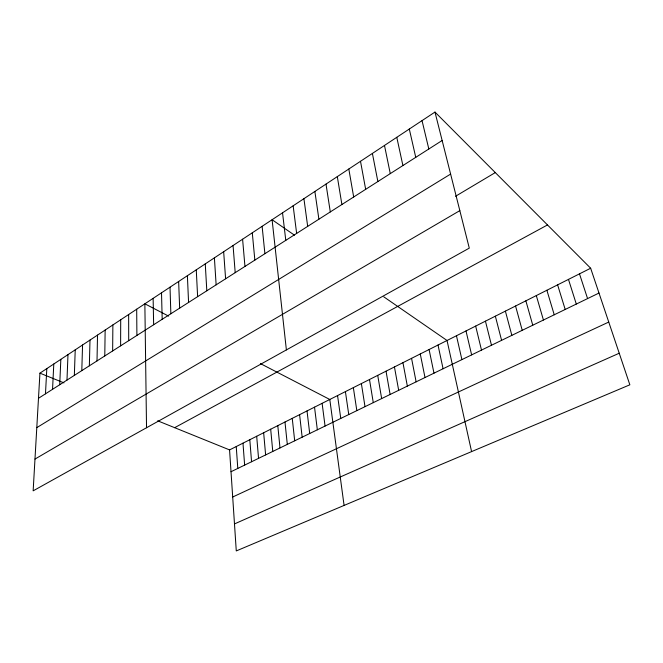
<?xml version="1.0" encoding="UTF-8"?>
<svg xmlns="http://www.w3.org/2000/svg" width="663" height="663" viewBox="0 0 663 663"><rect width="100%" height="100%" fill="white"/><g stroke="black" fill="none" stroke-linecap="round" stroke-linejoin="round"><path stroke-width="0.99" d="M120.616 345.846L120.707 319.773M112.644 350.934L112.876 324.945M104.779 355.956L105.144 330.058M97.013 360.921L97.519 335.097M89.356 365.81L89.986 340.069M81.798 370.634L82.56 344.984M74.347 375.399L75.226 349.832M66.988 380.098L67.982 354.614M59.72 384.739L60.839 359.338M52.551 389.314L53.786 364.004M45.474 393.839L46.816 368.603M39.937 373.153L33.15 490.844L469.288 248.128L434.978 112.072L39.937 373.153L63.963 382.874M38.487 398.297L442.146 140.49M36.797 427.635L450.616 174.079M455.514 196.281L495.294 172.579M34.982 459.078L459.832 210.627M174.659 427.685L547.497 224.939M229.564 449.904L590.65 268.233L629.85 384.805L236.277 550.928L229.564 449.904L157.695 420.814M231.014 471.725L598.996 293.046M232.696 497.01L608.75 322.061M234.478 523.927L619.234 353.23M168.626 316.11L144.857 303.811L146.531 427.751M260.418 363.589L329.793 399.474L344.08 505.421M294.496 235.183L272.095 219.726L286.383 349.923M383.794 296.833L447.036 340.484L471.584 451.611M434.978 112.072L590.65 268.233M579.487 273.844L587.575 298.59M568.473 279.388L576.304 304.06M557.608 284.858L565.199 309.455M546.884 290.253L554.235 314.776M536.309 295.574L543.428 320.03M525.867 300.828L532.762 325.21M515.557 306.008L522.229 330.315M505.388 311.129L511.844 335.362M495.352 316.176L501.593 340.334M485.44 321.165L491.482 345.249M475.661 326.088L481.495 350.097M422.033 120.633L428.828 148.993M465.998 330.945L471.633 354.887M409.303 129.045L415.751 157.346M456.459 335.743L461.904 359.611M396.789 137.316L402.905 165.551M438.011 345.033L443.083 368.752M429.085 349.517L433.983 373.17M384.49 145.446L390.275 173.615M420.267 353.951L425 377.529M372.399 153.435L377.869 181.538M411.557 358.335L416.124 381.838M402.947 362.669L407.347 386.098M360.506 161.291L365.669 189.328M394.444 366.954L398.678 390.308M386.032 371.181L390.109 394.468M348.821 169.015L353.677 196.986M377.719 375.366L381.648 398.579M337.318 176.623L341.893 204.519M369.498 379.501L373.277 402.64M361.376 383.587L365.006 406.659M326.005 184.099L330.298 211.928M353.346 387.623L356.835 410.629M345.406 391.618L348.755 414.549M314.875 191.45L318.895 219.204M337.558 395.571L340.765 418.428M303.919 198.693L307.682 226.373M322.119 403.336L325.061 426.06M293.145 205.812L296.643 233.417M314.527 407.157L317.337 429.806M307.019 410.936L309.704 433.511M282.537 212.823L285.786 240.354M299.593 414.673L302.154 437.182M292.25 418.37L294.687 440.804M284.982 422.024L287.303 444.392M262.117 226.315L264.902 253.689M277.797 425.638L279.993 447.939M252.288 232.812L254.849 260.111M270.686 429.218L272.766 451.445M263.65 432.757L265.623 454.917M242.6 239.21L244.954 266.435M256.689 436.262L258.553 458.348M249.802 439.726L251.559 461.746M233.061 245.517L235.199 272.659M242.981 443.157L244.639 465.103M223.663 251.733L225.602 278.791M236.243 446.547L237.793 468.434M214.398 257.857L216.138 284.833M205.265 263.891L206.815 290.792M196.265 269.841L197.632 296.659M187.389 275.7L188.574 302.436M178.645 281.485L179.656 308.138M170.018 287.187L170.855 313.756M161.515 292.806L162.186 319.293M153.128 298.35L153.642 324.754M136.694 309.207L136.901 335.445M128.647 314.527L128.705 340.683"/></g></svg>
